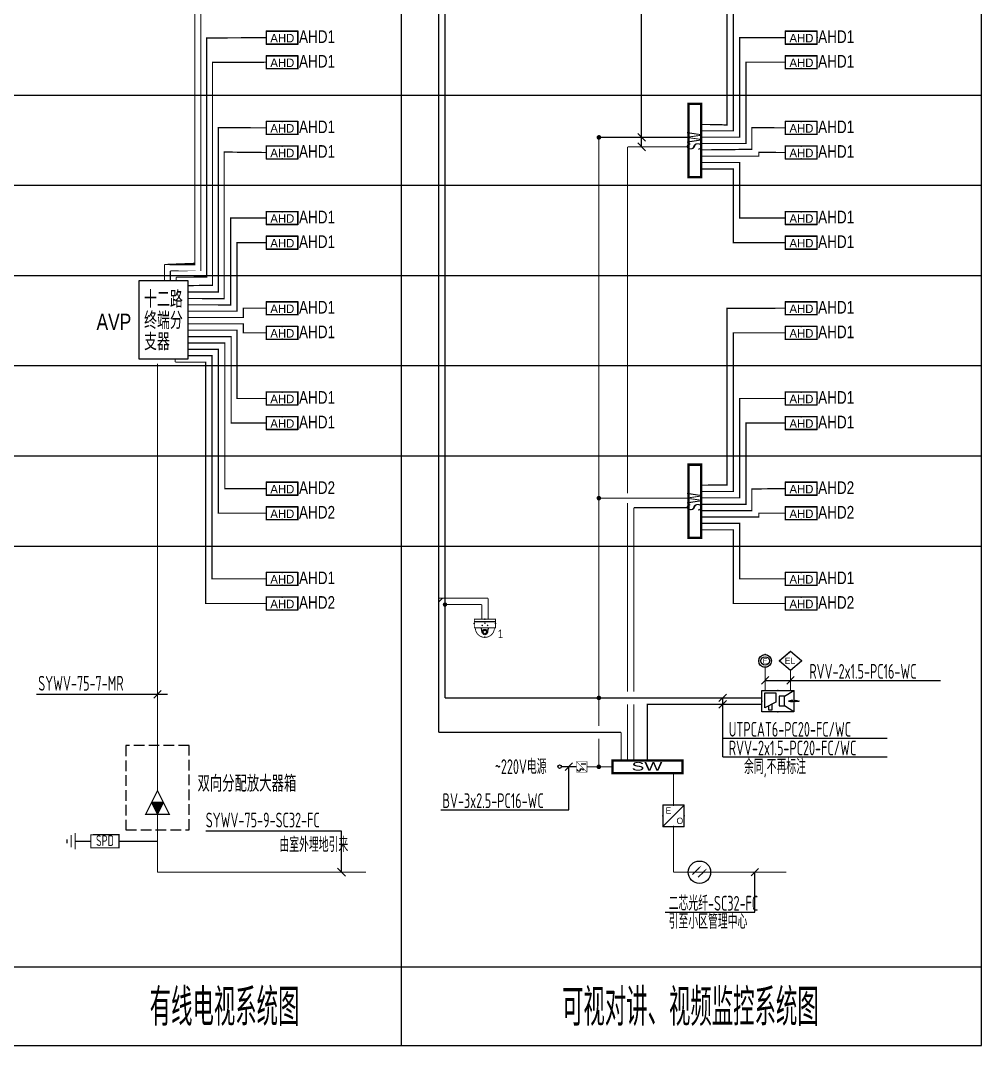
# Model space of a CAD drawing. Extents: x -993182 to -819982, y 169304 to 600104.
# Drawn here: x -976391 to -953749, y 444984 to 469132 of the extents above; entities that cross this region are included whole.
import ezdxf
from ezdxf.enums import TextEntityAlignment as Align

# ---------------------------------------------------------------- set-up
doc = ezdxf.new("R2010")
doc.units = 0
doc.header["$LTSCALE"] = 1000
doc.header["$MEASUREMENT"] = 0
doc.linetypes.add('DASH', pattern=[0.35, 0.25, -0.1])
for name, color, linetype in [('DIM-箱柜', 3, 'Continuous'), ('DIM-系统', 3, 'Continuous'), ('DOTLN', 2, 'DASH'), ('ELEMENT', 3, 'Continuous'), ('EQUIP-安防', 3, 'Continuous'), ('EQUIP-通讯', 3, 'Continuous'), ('SIG_TEXT', 7, 'Continuous'), ('TEL_TEXT', 7, 'Continuous'), ('TERM', 2, 'Continuous'), ('WIRE-系统', 4, 'Continuous')]:
    doc.layers.add(name, color=color, linetype=linetype)
doc.styles.add('_TEL_DIM', font='ICED', dxfattribs={"width": 0.8, "height": 3.5, "bigfont": 'BZHZ'})
doc.styles.get("Standard").update_dxf_attribs({"font": 'gbenor.shx', "bigfont": 'gbcbig.shx'})
doc.styles.add('电-ele', font='ICED.shx', dxfattribs={"width": 0.8, "bigfont": 'BZHZ.shx'})

# ---------------------------------------------------------------- blocks, each defined once
blk = doc.blocks.new('$element$00000606')
at = {"const_width": 0.02333333333333333}
blk.add_lwpolyline([(0, 0), (0, -0.2666666666664241)], dxfattribs=at)
blk.add_lwpolyline([(-0.2333333333372138, -0.2666666666664241), (0.2333333333335759, -0.2666666666664241), (0, -0.7333333333372138), (-0.2333333333372138, -0.2666666666664241)], close=True, dxfattribs=at)
at = {"flags": 9}
blk.add_attdef('S', (0, 0), '', height=6.66666666667e-06, dxfattribs=at)
blk = doc.blocks.new('$equip$00002332')
for p, q in [((-0.7376194306198158, 0.2759525174333248), (-0.7376194306198158, -0.32404748256522)), ((0.7623805693801842, 0.2759525174333248), (-0.7376194306198158, 0.2759525174333248)), ((0.7623805693801842, -0.32404748256522), (0.7623805693801842, 0.2759525174333248)), ((-0.7376194306198158, -0.32404748256522), (0.7623805693801842, -0.32404748256522))]:
    blk.add_line(p, q)
at = {"const_width": 0.05}
blk.add_lwpolyline([(-0.7376194306198158, 0.2759525174333248), (0.7623805693801842, 0.2759525174333248), (0.7623805693801842, -0.32404748256522), (-0.7376194306198158, -0.32404748256522), (-0.7376194306198158, 0.2759525174333248), (0.7623805693801842, 0.2759525174333248)], dxfattribs=at)
for p in [(0.01238056938018417, 0.2759525174333248), (-0.7376194306198158, -0.0240474825623096), (0.7623805693801842, -0.0240474825623096), (0.01238056938018417, -0.32404748256522)]:
    blk.add_point(p)
at = {"color": 7, "style": '_TEL_DIM'}
blk.add_attdef('$TEXT$', text='', height=0.4, dxfattribs=at).set_placement((0, 0), align=Align.MIDDLE_CENTER)
at = {"color": 7, "flags": 1}
blk.add_attdef('A', text='', height=2e-05, dxfattribs=at).set_placement((0, 0), align=Align.MIDDLE_CENTER)
blk = doc.blocks.new('$equip$00002646')
at = {"linetype": 'Continuous'}
for p, q in [((-0.75, 0.5), (0.75, 0.5)), ((-0.75, -0.5), (-0.75, 0.5)), ((0.3099999999976717, 0.2299999999977445), (0.75, 0.5)), ((0.75, 0.5), (0.75, -0.5)), ((-0.616058417755994, 0.3875300586514641), (-0.09105841776181478, 0.3875300586514641)), ((-0.616058417755994, -0.3124699413492635), (-0.616058417755994, 0.3875300586514641)), ((-0.09105841776181478, 0.3875300586514641), (-0.09105841776181478, -0.04996994134853594)), ((0.3099999999976717, 0.2299999999977445), (0.06499999998777639, 0.2299999999977445)), ((0.06499999998777639, 0.2299999999977445), (0.06499999998777639, -0.2299999999995634)), ((0.3099999999976717, -0.2299999999995634), (0.3099999999976717, 0.2299999999977445)), ((0.6858969285713101, 0.04214136331938789), (0.5027269003076071, 0)), ((0.5027269003076071, 0), (0.6858969285713101, -0.03826861217748956)), ((0.5313335984574223, 0), (1.008666401539813, 0)), ((0.6858969285713101, -0.03826861217748956), (0.6858969285713101, 0.04214136331938789)), ((0.8254963732651959, -0.03826861217748956), (0.8254963732651959, 0.04214136331938789)), ((0.8254963732651959, 0.04214136331938789), (1.008666401539813, 0)), ((1.008666401539813, 0), (0.8254963732651959, -0.03826861217748956)), ((-0.09105841776181478, -0.04996994134853594), (-0.616058417755994, -0.3124699413492635)), ((-0.4410584177494457, -0.2249699413496273), (-0.4410584177494457, -0.4074699413522467)), ((-0.4410584177494457, -0.4074699413522467), (-0.2660584177501732, -0.4074699413522467)), ((-0.2660584177501732, -0.4074699413522467), (-0.2660584177501732, -0.1374699413518101)), ((0.06499999998777639, -0.2299999999995634), (0.3099999999976717, -0.2299999999995634)), ((0.75, -0.5), (0.3099999999976717, -0.2299999999995634)), ((0.75, -0.5), (-0.75, -0.5))]:
    blk.add_line(p, q, dxfattribs=at)
at = {"const_width": 0.04}
blk.add_lwpolyline([(-0.75, 0.5), (-0.75, -0.5), (0.75, -0.5), (0.75, 0.5), (-0.75, 0.5), (-0.75, -0.5)], dxfattribs=at)
for p in [(0, 0.5), (-0.75, 0), (0.75, 0), (0, -0.5)]:
    blk.add_point(p)
for points in [[(0.5027269003076071, 0), (0.6858969285713101, -0.03826861217748956), (0.6858969285713101, 0.04214136331938789)], [(1.008666401539813, 0), (0.8254963732651959, -0.03826861217748956), (0.8254963732651959, 0.04214136331938789)]]:
    blk.add_solid(points)
at = {"color": 7, "style": '_TEL_DIM', "flags": 1}
blk.add_attdef('A', text='', height=2.5e-05, dxfattribs=at).set_placement((0, 0), align=Align.MIDDLE_CENTER)
blk = doc.blocks.new('$element$00000145')
at = {"linetype": 'Continuous'}
blk.add_line((-0.1413276968742139, -0.4654641189808899), (-0.1413276968742139, -0.692339003951929), dxfattribs=at)
at = {"const_width": 0.02333333333333333}
for points in [[(0, -0.25), (0, 0)], [(0, -0.75), (0, -1)]]:
    blk.add_lwpolyline(points, dxfattribs=at)
at = {"linetype": 'Continuous', "const_width": 0.02333333333333333}
blk.add_lwpolyline([(-0.25, -0.25), (0.25, -0.25), (0.25, -0.75), (-0.25, -0.75)], close=True, dxfattribs=at)
blk.add_lwpolyline([(-0.25, -0.25), (0.25, -0.75)], dxfattribs=at)
at = {"linetype": 'Continuous'}
for centre, radius, start, end in [((0.1564722892726422, -0.494890971292989), 0.06867718743933439, 105.8842861930373, 274.8624176773517), ((0.1422083694342291, -0.3623995573670982), 0.06659101348316249, 266.0969761296469, 103.4368805320351)]:
    blk.add_arc(centre, radius, start, end, dxfattribs=at)
at = {"flags": 9}
blk.add_attdef('S', (0, 0), '', height=6.66666666667e-06, dxfattribs=at)
blk = doc.blocks.new('$TelecSys$00000011')
at = {"const_width": 0.5}
blk.add_lwpolyline([(-0.25, 0, 1), (0.25, 0, 1)], format="xyb", close=True, dxfattribs=at)
blk = doc.blocks.new('$equip$00002474')
for p, q in [((-0.519992380955955, 1.000000338535756e-05), (7.619048119522631e-06, 0.4400100000020757)), ((7.619048119522631e-06, -0.4399899999989429), (-0.519992380955955, 1.000000338535756e-05)), ((7.619048119522631e-06, 0.4400100000020757), (0.5200076190521941, 1.000000338535756e-05)), ((0.5200076190521941, 1.000000338535756e-05), (7.619048119522631e-06, -0.4399899999989429))]:
    blk.add_line(p, q)
at = {"const_width": 0.05}
blk.add_lwpolyline([(7.619048119522631e-06, 0.4400100000020757), (-0.519992380955955, 1.000000338535756e-05), (7.619048119522631e-06, -0.4399899999989429), (0.5200076190521941, 1.000000338535756e-05), (7.619048119522631e-06, 0.4400100000020757), (-0.519992380955955, 1.000000338535756e-05)], dxfattribs=at)
for p in [(-0.519992380955955, 1.000000338535756e-05), (7.619048119522631e-06, 0.4400100000020757), (0.5200076190521941, 1.000000338535756e-05), (7.619048119522631e-06, -0.4399899999989429)]:
    blk.add_point(p)
at = {"color": 7, "style": '_TEL_DIM'}
blk.add_attdef('$TEXT$', text='', height=0.3, dxfattribs=at).set_placement((0.02805548798642121, 0.01213281898526475), align=Align.MIDDLE_CENTER)
at = {"color": 7, "style": '_TEL_DIM', "flags": 1}
blk.add_attdef('A', text='', height=2e-05, dxfattribs=at).set_placement((0, 0), align=Align.MIDDLE_CENTER)
blk = doc.blocks.new('$equip$00002375')
at = {"const_width": 0.04}
blk.add_lwpolyline([(0, 0.2999999999956344, -0.9999999999999292), (0, -0.3000000000029104, -1.000000000000097), (0, 0.2999999999956344, -0.2549546341506217)], format="xyb", dxfattribs=at)
for radius in [0.3000000000001062, 0.2]:
    blk.add_circle((0, 0), radius)
for p in [(-0.3000000000029104, 0), (0, 0.2999999999956344), (0.3000000000029104, 0), (0, -0.3000000000029104)]:
    blk.add_point(p)
at = {"color": 7, "style": '_TEL_DIM'}
blk.add_attdef('$TEXT$', text='', height=0.24, dxfattribs=at).set_placement((0, 0), align=Align.MIDDLE_CENTER)
at = {"color": 7, "style": '_TEL_DIM', "flags": 1}
blk.add_attdef('A', text='', height=2e-05, dxfattribs=at).set_placement((0, 0), align=Align.MIDDLE_CENTER)
blk = doc.blocks.new('$equip$00002383')
for p, q in [((0.5, 0.5), (-0.5, -0.5)), ((0.5, 0.5), (-0.5, 0.5)), ((-0.5, 0.5), (-0.5, -0.5)), ((0.5, -0.5), (0.5, 0.5)), ((-0.5, -0.5), (0.5, -0.5))]:
    blk.add_line(p, q)
at = {"const_width": 0.05}
blk.add_lwpolyline([(-0.5, 0.5), (0.5, 0.5), (0.5, -0.5), (-0.5, -0.5), (-0.5, 0.5), (0.5, 0.5)], dxfattribs=at)
for p in [(0, 0.5), (-0.5, 0), (0.5, 0), (0, -0.5)]:
    blk.add_point(p)
at = {"color": 7, "linetype": 'DASH', "style": '_TEL_DIM'}
blk.add_attdef('E', text='', height=0.3, dxfattribs=at).set_placement((-0.2400651250936789, 0.2503020141739398), align=Align.MIDDLE_CENTER)
at = {"color": 7, "style": '_TEL_DIM', "flags": 1}
blk.add_attdef('A', text='', height=2e-05, dxfattribs=at).set_placement((0, 0), align=Align.MIDDLE_CENTER)
at = {"color": 7, "style": '_TEL_DIM'}
blk.add_attdef('$TEXT$', text='', height=0.3, dxfattribs=at).set_placement((0.2986375671025598, -0.2378046870726394), align=Align.MIDDLE_CENTER)
blk = doc.blocks.new('$equip$00002334')
for p, q in [((-0.75, 0.304320121766068), (-0.75, -0.2956798782324768)), ((0.75, 0.304320121766068), (-0.75, 0.304320121766068)), ((0.75, -0.2956798782324768), (0.75, 0.304320121766068)), ((-0.75, -0.2956798782324768), (0.75, -0.2956798782324768))]:
    blk.add_line(p, q)
at = {"const_width": 0.06000006000005999}
blk.add_lwpolyline([(-0.75, 0.304320121766068), (0.75, 0.304320121766068), (0.75, -0.2956798782324768), (-0.75, -0.2956798782324768), (-0.75, 0.304320121766068), (0.75, 0.304320121766068)], dxfattribs=at)
for p in [(-0.75, 0.004320121763157658), (0, 0.304320121766068), (0.75, 0.004320121763157658), (0, -0.2956798782324768)]:
    blk.add_point(p)
at = {"color": 7, "style": '_TEL_DIM'}
blk.add_attdef('$TEXT$', text='', height=0.4, dxfattribs=at).set_placement((-0.01238056938018417, 0.02836760432546725), align=Align.MIDDLE_CENTER)
at = {"color": 7, "flags": 1}
blk.add_attdef('A', text='', height=2e-05, dxfattribs=at).set_placement((0, 0), align=Align.MIDDLE_CENTER)
blk = doc.blocks.new('$equip$00003210')
h = blk.add_hatch(color=256)
edge = h.paths.add_edge_path()
edge.add_ellipse((7.275957614183426e-12, 0.01291738834152056), major_axis=(-8.667670832407299e-07, 0.03765922770723668), ratio=0.9999999987682126, start_angle=-90.03957274006137, end_angle=89.96042725993863, ccw=False)
edge.add_ellipse((7.275957614183426e-12, 0.01291738834152056), major_axis=(-6.908915198415882e-08, 0.03765922771714805), ratio=0.999999998768052, start_angle=89.96164086896857, end_angle=269.96164086896863, ccw=False)
h = blk.add_hatch(color=256)
edge = h.paths.add_edge_path()
edge.add_ellipse((-0.1257857896271162, -0.09360111011301342), major_axis=(8.667670832545591e-07, 0.03765922770723668), ratio=0.9999999987682126, start_angle=270.0395727400614, end_angle=450.0395727400614)
edge.add_ellipse((-0.1257857896271162, -0.09360111011301342), major_axis=(6.908915199798762e-08, 0.03765922771714805), ratio=0.999999998768052, start_angle=90.03835913103136, end_angle=270.0383591310314)
h = blk.add_hatch(color=256)
edge = h.paths.add_edge_path()
edge.add_ellipse((0.1257857896416681, -0.09360111011301342), major_axis=(-8.667670832407301e-07, 0.03765922770723668), ratio=0.9999999987682126, start_angle=-90.03957274006137, end_angle=89.96042725993863, ccw=False)
edge.add_ellipse((0.1257857896416681, -0.09360111011301342), major_axis=(-6.908915198415882e-08, 0.03765922771714805), ratio=0.999999998768052, start_angle=89.96164086896857, end_angle=269.96164086896863, ccw=False)
for p, q in [((-0.499999999992724, 0.097384386253907), (0.500000000007276, 0.097384386253907)), ((-0.1208951425651321, -0.4319043921641423), (-0.1666275894203864, -0.2224133836298279)), ((0.1208597940203617, -0.4320658018514223), (0.166871938326949, -0.2226360473559907))]:
    blk.add_line(p, q)
at = {"const_width": 0.04}
blk.add_lwpolyline([(-0.499999999992724, 0.2063957183963794), (0.500000000007276, 0.2063957183963794), (0.500000000007276, -0.2064090250642039), (-0.499999999992724, -0.2064090250642039)], close=True, dxfattribs=at)
blk.add_lwpolyline([(-0.4498595861223293, -0.2060651566134766, 0.9996190922245157), (0.4501363004783343, -0.2064090250642039, 0.9996190922245157)], format="xyb", dxfattribs=at)
for major_axis, ratio, start_param, end_param in [((8.242442628952102e-07, 0.1237423093396417), 0.9999999987680965, 1.570802987768546, 7.853988294948133), ((-4.463284197255396e-07, 0.0824948728937181), 0.9999999987680603, 1.570790916417215, 7.853976223596801)]:
    blk.add_ellipse((7.275957614183426e-12, -0.405512659890519), major_axis=major_axis, ratio=ratio, start_param=start_param, end_param=end_param)
for p in [(7.275957614183426e-12, 0.2063957183963794), (-0.499999999992724, -6.653333912254311e-06), (0.500000000007276, -6.653333912254311e-06), (-1.15941438707523e-05, -0.6391766054639447)]:
    blk.add_point(p)
at = {"color": 7, "style": '_TEL_DIM', "flags": 1}
for tag in ['REMARK', 'A']:
    blk.add_attdef(tag, text='', height=1.333333333333333e-05, dxfattribs=at).set_placement((7.275957614183426e-12, 0.2063957183963794), align=Align.MIDDLE_CENTER)

msp = doc.modelspace()

# ---------------------------------------------------------------- hatches: boundary and pattern name
h = msp.add_hatch(color=256)
h.dxf.hatch_style = 1
h.paths.add_polyline_path([(-973303.7030077467, 450708.1787887597), (-973163.7030077467, 450428.1787887579), (-973023.7030077439, 450708.1787887597)])

# ---------------------------------------------------------------- linework, layer by layer
for p, q in [((-960554.3072524231, 449014.458479079), (-960425.7872524236, 449142.9784790804)), ((-960423.0981518973, 448948.2459996254), (-960294.5781518959, 449076.7659996268))]:
    msp.add_line(p, q)
for points in [[(-973593.2764506883, 463005.2992831706), (-972446.2206137835, 463005.2992831706), (-972446.2206137835, 461150.1145999818), (-973593.2764506883, 461150.1145999818)], [(-973163.7030077467, 450428.1787887579), (-973023.7030077439, 450708.1787887597), (-973303.7030077467, 450708.1787887597)]]:
    msp.add_lwpolyline(points, close=True)
msp.add_circle((-960393.6633567747, 449066.1585739912), 262.8468023231529)
for points in [[(-960438.6392524235, 449155.8304790803), (-960412.9352524236, 449130.1264790804), (-960343.1672524244, 449225.5984790795)], [(-960307.4301518959, 449089.6179996268), (-960281.726151896, 449063.9139996269), (-960211.9581518967, 449159.385999626)]]:
    msp.add_solid(points)
at = {"layer": 'DIM-系统'}
for p, q in [((-961849.2066523915, 466470.8597540292), (-961665.2881786048, 466286.9412802425)), ((-961849.2066523917, 466245.969854875), (-961665.288178605, 466062.0513810883)), ((-958934.7102460826, 453497.37666508), (-958758.7976085937, 453673.2893025689)), ((-958334.5804188412, 453497.3766650795), (-958158.6677813523, 453673.2893025684)), ((-973251.6593264921, 453167.4981153831), (-973075.7466890032, 453343.410752872)), ((-959933.7100508551, 453084.2638977217), (-959757.7974133661, 453260.1765352101)), ((-959933.7100508551, 452934.263897663), (-959757.7974133661, 453110.1765351514)), ((-959845.7537320938, 452221.0592398588), (-955970.4048325701, 452221.0592398588)), ((-963557.6147838293, 451465.9479688318), (-963381.7021463404, 451641.8606063207)), ((-959845.7537320938, 451780.7830835525), (-955970.4048325701, 451780.7830835525)), ((-963469.6584650849, 450538.8651926247), (-963469.6584650849, 451553.9042875762)), ((-968919.6010122432, 449158.1178108854), (-968735.6825384481, 448974.1993370978)), ((-959175.6145989338, 448978.2022552448), (-958999.7019614449, 449154.1148927337))]:
    msp.add_line(p, q, dxfattribs=at)
for points in [[(-958846.7539273382, 453585.3329838244), (-957842.9305914335, 453585.3329838235), (-954714.3379711353, 453585.3329838235)], [(-972928.2343355541, 453255.4544341275), (-973639.7533617078, 453255.4544341275), (-976017.6339978569, 453255.4544341275)], [(-966486.685376595, 450538.8651926247), (-966486.685376595, 450538.8651926247), (-963469.6584650951, 450538.8651926247)], [(-968827.6417753494, 449066.1585739916), (-968827.6417753401, 450032.8355196454), (-972027.1730635932, 450032.8355196444)]]:
    msp.add_lwpolyline(points, dxfattribs=at)
at = {"layer": 'DOTLN', "linetype": 'DASH'}
msp.add_lwpolyline([(-973906.5800676367, 450066.127188893), (-972420.8259478577, 450066.127188893), (-972420.8259478577, 452050.5570044797), (-973906.5800676367, 452050.5570044797)], close=True, dxfattribs=at)
at = {"layer": 'SIG_TEXT'}
for p, q in [((-961757.2474154993, 466154.0106179817), (-961757.2474154902, 475280.0540309288)), ((-959845.7537320938, 451780.7830835525), (-959845.7537321106, 453172.2202164656)), ((-959087.6582801903, 448122.2173002944), (-959087.6582801894, 449066.1585739893)), ((-961204.969028502, 448122.2173002949), (-959087.6582801903, 448122.2173002944))]:
    msp.add_line(p, q, dxfattribs=at)
msp.add_circle((-963688.8639899904, 451553.9042875753), 41.3821912606314, dxfattribs=at)
at = {"layer": 'TEL_TEXT'}
for p, q in [((-987477.7459224123, 467375.5392591911), (-953748.6210416846, 467375.5392591916)), ((-987477.7459224123, 465250.5392591911), (-953748.6210416846, 465250.5392591916)), ((-987477.7459224123, 463125.5392591911), (-953748.6210416846, 463125.5392591916)), ((-987477.7459224123, 461000.5392591911), (-953748.6210416846, 461000.5392591916)), ((-987477.7459224123, 458875.5392591911), (-953748.6210416846, 458875.5392591916)), ((-987477.7459224123, 456750.5392591911), (-953748.6210416846, 456750.5392591916)), ((-987477.7459224123, 456750.5392591911), (-953748.6210416846, 456750.5392591916)), ((-987477.7459224095, 446835.9889225387), (-953748.6210416846, 446835.9889225392)), ((-987477.7459224095, 444983.9453192251), (-953748.6210416846, 444983.945319226))]:
    msp.add_line(p, q, dxfattribs=at)
for points in [[(-967417.3771275908, 444983.945319226), (-967417.3771275908, 478000.5392591916)], [(-953748.6210416846, 444983.945319226), (-953748.6210416846, 478000.5392591921)], [(-953748.6210416846, 444983.945319226), (-953748.6210416846, 478000.5392591921)]]:
    msp.add_lwpolyline(points, dxfattribs=at)
at = {"layer": 'WIRE-系统'}
for points, const_width, elevation in [([(-966539.699855939, 452360.769262624), (-966539.6998559705, 473061.6559122959)], 26.775, -3474.489030813866), ([(-966389.707005993, 453172.2202164689), (-966389.6998559556, 472911.6559122996)], 26.775, -3474.489030813866), ([(-966539.6998559556, 455521.0826718668), (-965374.6998559406, 455521.0826718928)], 26.775, -3474.354155101032), ([(-966539.6935023773, 455428.3248053929), (-966446.9356359052, 455521.0826718668)], 26.775, -2891.744128529022), ([(-965374.6998559332, 455029.8303425247), (-965374.6998559406, 455521.0826718928)], 23.865935625, -3474.354155100396), ([(-966389.6998559406, 455371.0826718705), (-965524.6998559406, 455371.0826718891)], 26.775, -3474.354155101032), ([(-965524.6998559332, 455029.830342521), (-965524.6998559406, 455371.0826718705)], 23.865935625, -3474.354155100396)]:
    msp.add_lwpolyline(points, dxfattribs=dict(at, const_width=const_width, elevation=elevation))
for points, const_width in [([(-972999.2856720476, 463382.5983862355), (-972282.0802096685, 463382.5983862393), (-972282.080209688, 470852.9802044444), (-970603.5479865186, 470852.9802044542)], 26.78666666666667), ([(-960351.1874335061, 466684.2761142165), (-959746.6294691169, 466684.2761142184), (-959746.6294691379, 470852.9802044425), (-958372.2225475351, 470852.9802044509)], 26.78666666666667), ([(-972861.0194074814, 463232.5983862374), (-972143.8139451023, 463232.5983862411), (-972143.8139451221, 470273.0983139332), (-970603.5479865186, 470273.0983139421)], 26.78666666666667), ([(-958372.2225475323, 470273.0983139365), (-959596.6446435016, 470273.0983139337), (-959596.6294691123, 466534.2761142212), (-960351.1874335043, 466534.2761142165)], 26.78666666666666), ([(-972722.7531429152, 463082.5983862393), (-972005.547680536, 463082.598386243), (-972005.5476805556, 468727.9802044444), (-970603.5479865186, 468727.9802044523)], 26.78666666666667), ([(-958372.2248635513, 468727.98020445), (-959446.6456513049, 468727.9802044476), (-959446.6281608965, 466384.2761142226), (-960351.1874335033, 466384.2761142165)], 26.78666666666666), ([(-972446.2206137835, 462884.276114211), (-971867.2814159698, 462884.2761142137), (-971867.2814159896, 468148.0983139346), (-970603.5479865186, 468148.0983139421)], 26.78666666666667), ([(-958372.224863552, 468148.098313936), (-959296.6443430898, 468148.0983139342), (-959296.6268526807, 466234.276114224), (-960351.1874335015, 466234.2761142165)], 26.78666666666666), ([(-972446.2206137828, 462734.2761142119), (-971729.0151514036, 462734.2761142156), (-971729.0151514236, 466602.9802044476), (-970603.5479865186, 466602.9802044542)], 26.78666666666667), ([(-960351.1874335033, 466084.2761142193), (-959158.3636774046, 466084.2761142231), (-959158.3636774069, 466602.9802044458), (-958372.2225475267, 466602.9802044476)], 26.78666666666667), ([(-962764.0311996066, 452510.769262597), (-962764.0311995689, 466378.9005171368)], 26.775), ([(-962763.4703428794, 466378.9005171368), (-960651.1874334833, 466378.9005171349)], 26.775), ([(-962089.3271749183, 466154.0106179821), (-960651.1874335038, 466154.0106179803)], 26.775), ([(-962089.3271749015, 457991.4005171708), (-962089.3271749183, 466154.0106179812)], 26.775), ([(-972446.2206137828, 462584.2761142151), (-971590.7488868374, 462584.2761142175), (-971590.7488868574, 466023.0983139356), (-970603.5479865186, 466023.0983139421)], 26.78666666666667), ([(-960351.1874335015, 465934.276114224), (-958996.6294691095, 465934.2761142231), (-958996.6294691118, 466023.0983139384), (-958372.2225475258, 466023.0983139356)], 26.78666666666667), ([(-958372.2225475302, 464477.9802044444), (-959446.6470902273, 464477.9802044486), (-959446.631915842, 465784.276114224), (-960351.1874335061, 465784.2761142268)], 26.78666666666666), ([(-958372.2225475307, 463898.0983139328), (-959596.6516883024, 463898.0983139374), (-959596.6343625716, 465634.2761142249), (-960351.1874335043, 465634.2761142273)], 26.78666666666666), ([(-972446.2206137846, 462434.276114217), (-971440.7488868327, 462434.2761142203), (-971440.7488868525, 464477.9802044467), (-970603.547986523, 464477.9802044537)], 26.78666666666667), ([(-970603.547986523, 463898.0983139379), (-971290.7640612172, 463898.098313936), (-971290.7488868281, 462284.2761142226), (-972446.2206137828, 462284.276114217)], 26.78666666666666), ([(-972999.2856720476, 463005.2992831706), (-972999.2856720476, 463382.5983862355)], 26.78666666666667), ([(-972861.0194074814, 463005.2992831706), (-972861.0194074814, 463232.5983862374)], 26.78666666666667), ([(-972722.7531429152, 463005.2992831706), (-972722.7531429152, 463082.5983862393)], 26.78666666666667), ([(-970603.5503025423, 462352.980204449), (-971140.7650690207, 462352.9802044476), (-971140.7475786118, 462134.2761142226), (-972446.2206137814, 462134.2761142156)], 26.78666666666666), ([(-960351.1874335059, 458184.2761142156), (-959746.6294691167, 458184.2761142179), (-959746.6294691376, 462352.9802044421), (-958372.2225475349, 462352.98020445)], 26.78666666666667), ([(-970603.5503025427, 461773.0983139393), (-971140.7563238172, 461773.0983139384), (-971140.734460806, 461984.276114224), (-972446.2162411776, 461984.2761142156)], 26.78666666666666), ([(-972446.2206137802, 461834.2761142254), (-971290.7488868283, 461834.2761142249), (-971290.748886829, 460227.9802044495), (-970603.5479865144, 460227.9802044467)], 26.78666666666667), ([(-958372.2225475321, 461773.098313936), (-959596.6446435014, 461773.0983139332), (-959596.629469112, 458034.2761142207), (-960351.187433504, 458034.2761142156)], 26.78666666666666), ([(-970603.5479865219, 459648.0983139346), (-971429.0298529286, 459648.0983139384), (-971429.0146785399, 461684.276114224), (-972446.220613783, 461684.2761142277)], 26.78666666666666), ([(-970603.5479865186, 458102.9802044476), (-971579.0322996541, 458102.9802044523), (-971579.0171252696, 461534.2761142249), (-972446.2206137839, 461534.2761142277)], 26.78666666666666), ([(-970603.5479865195, 457523.0983139342), (-971729.0368977296, 457523.0983139388), (-971729.0195719984, 461384.2761142259), (-972446.2206137821, 461384.2761142282)], 26.78666666666666), ([(-970603.5479865186, 455977.9802044523), (-971879.0393444584, 455977.9802044518), (-971879.0220187271, 461234.2761142268), (-972446.2206137835, 461234.2761142286)], 26.78666666666666), ([(-973163.7030077467, 450988.1787887625), (-973163.7030077504, 461046.795743607)], 26.78666666666667), ([(-972746.2255072396, 461084.27611423), (-972746.2255072396, 461150.1145999818)], 26.78666666666666), ([(-970603.5479865186, 455398.0983139402), (-972029.041791186, 455398.0983139402), (-972029.0244654559, 461084.2761142277), (-972746.2255072396, 461084.27611423)], 26.78666666666666), ([(-958372.2248635511, 460227.9802044495), (-959446.6456513046, 460227.9802044467), (-959446.6281608962, 457884.2761142221), (-960351.1874335031, 457884.2761142156)], 26.78666666666666), ([(-958372.2248635518, 459648.0983139356), (-959296.6443430895, 459648.0983139332), (-959296.6268526805, 457734.2761142235), (-960351.1874335012, 457734.2761142156)], 26.78666666666666), ([(-960351.1874335031, 457584.2761142189), (-959158.3636774044, 457584.2761142226), (-959158.3636774067, 458102.9802044453), (-958372.2225475265, 458102.9802044472)], 26.78666666666667), ([(-962763.4703428792, 457878.9005171363), (-960651.1874334831, 457878.9005171345)], 26.775), ([(-962089.327174281, 453322.2202164684), (-962089.3271748829, 457766.4005171708)], 26.775), ([(-961939.3271742801, 453322.2202164684), (-961939.3271755669, 457654.0106179807)], 26.775), ([(-961939.3271755669, 457654.0106179807), (-960651.1874335036, 457654.0106179798)], 26.775), ([(-960351.1874335012, 457434.2761142235), (-958996.6294691092, 457434.2761142226), (-958996.6294691116, 457523.0983139379), (-958372.2225475255, 457523.0983139351)], 26.78666666666667), ([(-958372.22254753, 455977.9802044439), (-959446.6470902271, 455977.9802044481), (-959446.6319158417, 457284.2761142235), (-960351.1874335059, 457284.2761142263)], 26.78666666666666), ([(-958372.2225475304, 455398.0983139323), (-959596.6516883022, 455398.098313937), (-959596.6343625714, 457134.2761142245), (-960351.187433504, 457134.2761142268)], 26.78666666666666), ([(-958846.7539273382, 453347.220216413), (-958846.7539273382, 453893.4457512349)], 26.775), ([(-958246.6241000968, 453347.220216413), (-958246.6241000968, 453823.4457512363)], 26.775), ([(-966389.707005993, 453172.2202164689), (-958921.6890136993, 453172.2202164647)], 26.775), ([(-962089.327174104, 451699.3183088149), (-962089.3271742587, 453022.2202164684)], 26.775), ([(-961939.327174104, 451699.3183088261), (-961939.3271742577, 453022.2202164684)], 26.775), ([(-961622.1111744645, 451699.3183087939), (-961622.1111744272, 453022.2202163539), (-958921.6890137179, 453022.2202163525)], 26.775), ([(-961622.1111744645, 451699.3183088503), (-961622.1111746172, 453022.220216468)], 26.775), ([(-966539.699855939, 452360.769262624), (-962239.3271741814, 452360.7692626305)], 26.775), ([(-962239.327174104, 451699.3183088037), (-962239.3271741814, 452360.7692626305)], 26.775), ([(-962764.0311996092, 451549.3183088498), (-962764.0311996073, 452210.769262597)], 26.775), ([(-963647.4817987301, 451553.9042875753), (-963291.8351314601, 451553.9042875776)], 26.775), ([(-963041.8351314601, 451549.3183088615), (-962441.581186808, 451549.3183088154)], 26.775), ([(-961004.89517481, 450646.1806348306), (-961004.8951748128, 451399.3183088619)], 26.775), ([(-973163.7030077467, 449066.1585739916), (-973163.7030077467, 450108.1787887579)], 26.78666666666667), ([(-961004.8951747997, 449066.1585739916), (-961004.8951748062, 450146.1806348306)], 26.775), ([(-975199.3904603927, 449651.4302214263), (-975199.3904603927, 449939.1670659389)], 26.78666666666667), ([(-975103.4781788888, 449603.4740806744), (-975103.4781788888, 449987.1232066909)], 26.78666666666667), ([(-974069.7062450529, 449641.8249594718), (-974069.7062450501, 449948.7723278934), (-974734.7588766331, 449948.7723278925), (-974734.7588766331, 449641.8249594709), (-974069.7062450529, 449641.8249594718)], 26.78666666666667), ([(-975295.3027418975, 449747.3425029302), (-975295.3027418985, 449843.2547844341)], 26.78666666666667), ([(-975103.4781788888, 449795.2986436822), (-974734.7588766331, 449795.2986436822)], 26.78666666666667), ([(-974986.2851924219, 449795.2986436822), (-974734.7588766331, 449795.2986436822)], 26.78666666666667), ([(-974069.7062450529, 449795.2986436831), (-973707.3378239984, 449795.298643684)], 26.78666666666667), ([(-973707.3378239984, 449795.298643684), (-973163.7030077467, 449795.298643684)], 26.78666666666667), ([(-973163.7030077467, 449066.1585739916), (-968247.5706400343, 449066.1585739916)], 26.78666666666667), ([(-961004.8951747997, 449066.1585739916), (-958349.2506424526, 449066.1585739888)], 26.775)]:
    msp.add_lwpolyline(points, dxfattribs=dict(at, const_width=const_width))

# ---------------------------------------------------------------- block references
at = {"layer": 'ELEMENT'}
for name, p, xscale, yscale, zscale, rotation in [('$element$00000145', (-963416.8351314601, 451549.3183088615), -500, 500, 500, 90), ('$element$00000606', (-973163.7030077467, 450108.1787887579), 1200, 1200, 1200, 180)]:
    msp.add_blockref(name, p, dxfattribs=dict(at, xscale=xscale, yscale=yscale, zscale=zscale, rotation=rotation))
at = {"layer": 'EQUIP-安防', "xscale": 500, "yscale": 500, "zscale": 500}
for name, p in [('$equip$00003210', (-965449.6998559332, 454926.6324833231, -3474.354155100396)), ('$equip$00002646', (-958546.6890137179, 453097.220216413))]:
    msp.add_blockref(name, p, dxfattribs=at)
at = {"layer": 'EQUIP-安防'}
ref = msp.add_blockref('$equip$00002474', (-958246.620290572, 454043.4407512359), dxfattribs=dict(at, xscale=-500, yscale=500, zscale=500, rotation=359.9999999999615))
ref.add_attrib('$TEXT$', 'EL', dxfattribs={"layer": '0', "color": 7, "height": 150, "rotation": 359.9999999999615, "style": '_TEL_DIM'}).set_placement((-958260.6480345654, 454049.5071607288), align=Align.MIDDLE_CENTER)
at = {"layer": 'EQUIP-安防', "xscale": 500, "yscale": 500, "zscale": 500}
for name, p, values in [('$equip$00002375', (-958846.7539273391, 454043.4457512377), {'$TEXT$': 'E'}), ('$equip$00002383', (-961004.8951748081, 450396.1806348306), {'E': 'E', '$TEXT$': 'O'})]:
    msp.add_blockref(name, p, dxfattribs=at).add_auto_attribs(values)
at = {"layer": 'EQUIP-通讯'}
ref = msp.add_blockref('$equip$00002334', (-970228.5479865186, 468730.1402653311), dxfattribs=dict(at, xscale=500, yscale=500, zscale=500, rotation=180))
ref.add_attrib('$TEXT$', 'AHD', dxfattribs={"layer": '0', "color": 7, "height": 200, "style": '_TEL_DIM'}).set_placement((-970222.3577018278, 468715.9564631684), align=Align.MIDDLE_CENTER)
ref = msp.add_blockref('$equip$00002334', (-957997.2225475267, 468730.1402653302), dxfattribs=dict(at, xscale=500, yscale=500, zscale=500, rotation=180))
ref.add_attrib('$TEXT$', 'AHD', dxfattribs={"layer": '0', "color": 7, "height": 200, "style": '_TEL_DIM'}).set_placement((-957991.0322628359, 468715.9564631674), align=Align.MIDDLE_CENTER)
ref = msp.add_blockref('$equip$00002334', (-970228.5479865186, 468150.2583748195), dxfattribs=dict(at, xscale=500, yscale=500, zscale=500, rotation=180))
ref.add_attrib('$TEXT$', 'AHD', dxfattribs={"layer": '0', "color": 7, "height": 200, "style": '_TEL_DIM'}).set_placement((-970222.3577018278, 468136.0745726568), align=Align.MIDDLE_CENTER)
ref = msp.add_blockref('$equip$00002334', (-957997.2225475267, 468150.2583748186), dxfattribs=dict(at, xscale=500, yscale=500, zscale=500, rotation=180))
ref.add_attrib('$TEXT$', 'AHD', dxfattribs={"layer": '0', "color": 7, "height": 200, "style": '_TEL_DIM'}).set_placement((-957991.0322628359, 468136.0745726558), align=Align.MIDDLE_CENTER)
ref = msp.add_blockref('$equip$00002332', (-960513.2111747873, 466289.7622158406), dxfattribs=dict(at, xscale=1150, yscale=500, zscale=500, rotation=89.99999999999999))
ref.add_attrib('$TEXT$', 'SW', dxfattribs={"layer": '0', "color": 7, "height": 352.0408163265306, "rotation": 90, "style": '_TEL_DIM', "width": 0.5681159420289854}).set_placement((-960513.2111747873, 466289.7622158406), align=Align.MIDDLE_CENTER)
ref = msp.add_blockref('$equip$00002334', (-970228.5479865186, 466605.1402653311), dxfattribs=dict(at, xscale=500, yscale=500, zscale=500, rotation=180))
ref.add_attrib('$TEXT$', 'AHD', dxfattribs={"layer": '0', "color": 7, "height": 200, "style": '_TEL_DIM'}).set_placement((-970222.3577018278, 466590.9564631684), align=Align.MIDDLE_CENTER)
ref = msp.add_blockref('$equip$00002334', (-957997.2225475267, 466605.1402653302), dxfattribs=dict(at, xscale=500, yscale=500, zscale=500, rotation=180))
ref.add_attrib('$TEXT$', 'AHD', dxfattribs={"layer": '0', "color": 7, "height": 200, "style": '_TEL_DIM'}).set_placement((-957991.0322628359, 466590.9564631674), align=Align.MIDDLE_CENTER)
ref = msp.add_blockref('$equip$00002334', (-970228.5479865186, 466025.2583748195), dxfattribs=dict(at, xscale=500, yscale=500, zscale=500, rotation=180))
ref.add_attrib('$TEXT$', 'AHD', dxfattribs={"layer": '0', "color": 7, "height": 200, "style": '_TEL_DIM'}).set_placement((-970222.3577018278, 466011.0745726568), align=Align.MIDDLE_CENTER)
ref = msp.add_blockref('$equip$00002334', (-957997.2225475267, 466025.2583748186), dxfattribs=dict(at, xscale=500, yscale=500, zscale=500, rotation=180))
ref.add_attrib('$TEXT$', 'AHD', dxfattribs={"layer": '0', "color": 7, "height": 200, "style": '_TEL_DIM'}).set_placement((-957991.0322628359, 466011.0745726558), align=Align.MIDDLE_CENTER)
ref = msp.add_blockref('$equip$00002334', (-970228.5479865186, 464480.1402653311), dxfattribs=dict(at, xscale=500, yscale=500, zscale=500, rotation=180))
ref.add_attrib('$TEXT$', 'AHD', dxfattribs={"layer": '0', "color": 7, "height": 200, "style": '_TEL_DIM'}).set_placement((-970222.3577018278, 464465.9564631688), align=Align.MIDDLE_CENTER)
ref = msp.add_blockref('$equip$00002334', (-957997.2225475267, 464480.1402653302), dxfattribs=dict(at, xscale=500, yscale=500, zscale=500, rotation=180))
ref.add_attrib('$TEXT$', 'AHD', dxfattribs={"layer": '0', "color": 7, "height": 200, "style": '_TEL_DIM'}).set_placement((-957991.0322628359, 464465.956463167), align=Align.MIDDLE_CENTER)
ref = msp.add_blockref('$equip$00002334', (-970228.5479865186, 463900.25837482), dxfattribs=dict(at, xscale=500, yscale=500, zscale=500, rotation=180))
ref.add_attrib('$TEXT$', 'AHD', dxfattribs={"layer": '0', "color": 7, "height": 200, "style": '_TEL_DIM'}).set_placement((-970222.3577018278, 463886.0745726568), align=Align.MIDDLE_CENTER)
ref = msp.add_blockref('$equip$00002334', (-957997.2225475267, 463900.2583748181), dxfattribs=dict(at, xscale=500, yscale=500, zscale=500, rotation=180))
ref.add_attrib('$TEXT$', 'AHD', dxfattribs={"layer": '0', "color": 7, "height": 200, "style": '_TEL_DIM'}).set_placement((-957991.0322628359, 463886.0745726558), align=Align.MIDDLE_CENTER)
ref = msp.add_blockref('$equip$00002334', (-970228.5479865186, 462355.1402653311), dxfattribs=dict(at, xscale=500, yscale=500, zscale=500, rotation=180))
ref.add_attrib('$TEXT$', 'AHD', dxfattribs={"layer": '0', "color": 7, "height": 200, "style": '_TEL_DIM'}).set_placement((-970222.3577018278, 462340.9564631688), align=Align.MIDDLE_CENTER)
ref = msp.add_blockref('$equip$00002334', (-957997.2225475265, 462355.1402653297), dxfattribs=dict(at, xscale=500, yscale=500, zscale=500, rotation=180))
ref.add_attrib('$TEXT$', 'AHD', dxfattribs={"layer": '0', "color": 7, "height": 200, "style": '_TEL_DIM'}).set_placement((-957991.0322628357, 462340.9564631665), align=Align.MIDDLE_CENTER)
ref = msp.add_blockref('$equip$00002334', (-970228.5479865186, 461775.25837482), dxfattribs=dict(at, xscale=500, yscale=500, zscale=500, rotation=180))
ref.add_attrib('$TEXT$', 'AHD', dxfattribs={"layer": '0', "color": 7, "height": 200, "style": '_TEL_DIM'}).set_placement((-970222.3577018278, 461761.0745726568), align=Align.MIDDLE_CENTER)
ref = msp.add_blockref('$equip$00002334', (-957997.2225475265, 461775.2583748177), dxfattribs=dict(at, xscale=500, yscale=500, zscale=500, rotation=180))
ref.add_attrib('$TEXT$', 'AHD', dxfattribs={"layer": '0', "color": 7, "height": 200, "style": '_TEL_DIM'}).set_placement((-957991.0322628357, 461761.0745726554), align=Align.MIDDLE_CENTER)
ref = msp.add_blockref('$equip$00002334', (-970228.5479865186, 460230.1402653311), dxfattribs=dict(at, xscale=500, yscale=500, zscale=500, rotation=180))
ref.add_attrib('$TEXT$', 'AHD', dxfattribs={"layer": '0', "color": 7, "height": 200, "style": '_TEL_DIM'}).set_placement((-970222.3577018278, 460215.9564631688), align=Align.MIDDLE_CENTER)
ref = msp.add_blockref('$equip$00002334', (-957997.2225475265, 460230.1402653297), dxfattribs=dict(at, xscale=500, yscale=500, zscale=500, rotation=180))
ref.add_attrib('$TEXT$', 'AHD', dxfattribs={"layer": '0', "color": 7, "height": 200, "style": '_TEL_DIM'}).set_placement((-957991.0322628357, 460215.9564631665), align=Align.MIDDLE_CENTER)
ref = msp.add_blockref('$equip$00002334', (-970228.5479865186, 459650.25837482), dxfattribs=dict(at, xscale=500, yscale=500, zscale=500, rotation=180))
ref.add_attrib('$TEXT$', 'AHD', dxfattribs={"layer": '0', "color": 7, "height": 200, "style": '_TEL_DIM'}).set_placement((-970222.3577018278, 459636.0745726568), align=Align.MIDDLE_CENTER)
ref = msp.add_blockref('$equip$00002334', (-957997.2225475265, 459650.2583748177), dxfattribs=dict(at, xscale=500, yscale=500, zscale=500, rotation=180))
ref.add_attrib('$TEXT$', 'AHD', dxfattribs={"layer": '0', "color": 7, "height": 200, "style": '_TEL_DIM'}).set_placement((-957991.0322628357, 459636.0745726554), align=Align.MIDDLE_CENTER)
ref = msp.add_blockref('$equip$00002332', (-960513.211174787, 457789.7622158402), dxfattribs=dict(at, xscale=1150, yscale=500, zscale=500, rotation=89.99999999999999))
ref.add_attrib('$TEXT$', 'SW', dxfattribs={"layer": '0', "color": 7, "height": 352.0408163265306, "rotation": 90, "style": '_TEL_DIM', "width": 0.5681159420289854}).set_placement((-960513.211174787, 457789.7622158402), align=Align.MIDDLE_CENTER)
ref = msp.add_blockref('$equip$00002334', (-970228.5479865186, 458105.1402653311), dxfattribs=dict(at, xscale=500, yscale=500, zscale=500, rotation=180))
ref.add_attrib('$TEXT$', 'AHD', dxfattribs={"layer": '0', "color": 7, "height": 200, "style": '_TEL_DIM'}).set_placement((-970222.3577018278, 458090.9564631684), align=Align.MIDDLE_CENTER)
ref = msp.add_blockref('$equip$00002334', (-957997.2225475265, 458105.1402653297), dxfattribs=dict(at, xscale=500, yscale=500, zscale=500, rotation=180))
ref.add_attrib('$TEXT$', 'AHD', dxfattribs={"layer": '0', "color": 7, "height": 200, "style": '_TEL_DIM'}).set_placement((-957991.0322628357, 458090.9564631665), align=Align.MIDDLE_CENTER)
ref = msp.add_blockref('$equip$00002334', (-970228.5479865186, 457525.2583748195), dxfattribs=dict(at, xscale=500, yscale=500, zscale=500, rotation=180))
ref.add_attrib('$TEXT$', 'AHD', dxfattribs={"layer": '0', "color": 7, "height": 200, "style": '_TEL_DIM'}).set_placement((-970222.3577018278, 457511.0745726568), align=Align.MIDDLE_CENTER)
ref = msp.add_blockref('$equip$00002334', (-957997.2225475265, 457525.2583748177), dxfattribs=dict(at, xscale=500, yscale=500, zscale=500, rotation=180))
ref.add_attrib('$TEXT$', 'AHD', dxfattribs={"layer": '0', "color": 7, "height": 200, "style": '_TEL_DIM'}).set_placement((-957991.0322628357, 457511.0745726554), align=Align.MIDDLE_CENTER)
ref = msp.add_blockref('$equip$00002334', (-970228.5479865186, 455980.1402653311), dxfattribs=dict(at, xscale=500, yscale=500, zscale=500, rotation=180))
ref.add_attrib('$TEXT$', 'AHD', dxfattribs={"layer": '0', "color": 7, "height": 200, "style": '_TEL_DIM'}).set_placement((-970222.3577018278, 455965.9564631684), align=Align.MIDDLE_CENTER)
ref = msp.add_blockref('$equip$00002334', (-957997.2225475265, 455980.1402653293), dxfattribs=dict(at, xscale=500, yscale=500, zscale=500, rotation=180))
ref.add_attrib('$TEXT$', 'AHD', dxfattribs={"layer": '0', "color": 7, "height": 200, "style": '_TEL_DIM'}).set_placement((-957991.0322628357, 455965.9564631665), align=Align.MIDDLE_CENTER)
ref = msp.add_blockref('$equip$00002334', (-970228.5479865186, 455400.2583748195), dxfattribs=dict(at, xscale=500, yscale=500, zscale=500, rotation=180))
ref.add_attrib('$TEXT$', 'AHD', dxfattribs={"layer": '0', "color": 7, "height": 200, "style": '_TEL_DIM'}).set_placement((-970222.3577018278, 455386.0745726568), align=Align.MIDDLE_CENTER)
ref = msp.add_blockref('$equip$00002334', (-957997.2225475265, 455400.2583748177), dxfattribs=dict(at, xscale=500, yscale=500, zscale=500, rotation=180))
ref.add_attrib('$TEXT$', 'AHD', dxfattribs={"layer": '0', "color": 7, "height": 200, "style": '_TEL_DIM'}).set_placement((-957991.0322628357, 455386.0745726549), align=Align.MIDDLE_CENTER)
ref = msp.add_blockref('$equip$00002332', (-961630.1998131268, 451561.3420500983), dxfattribs=dict(at, xscale=1100, yscale=500, zscale=500))
ref.add_attrib('$TEXT$', 'SW', dxfattribs={"layer": '0', "color": 7, "height": 200, "style": '_TEL_DIM', "width": 1.683673469387755}).set_placement((-961630.1998131268, 451561.3420500983), align=Align.MIDDLE_CENTER)
at = {"layer": 'TERM'}
for p, xscale, yscale, zscale in [((-962763.4703428794, 466378.9005171368), 108.0000182142481, 108.0000182142481, 108.0000182142481), ((-962763.4703428783, 466378.9005171368), 108.0000182142481, 108.0000182142481, 108.0000182142481), ((-962763.4703428792, 457878.9005171363), 108.0000182142481, 108.0000182142481, 108.0000182142481), ((-966389.6998559406, 455371.0826718705, -3474.354155101032), 102.2825812548399, 102.2825812548399, 102.2825812548399), ((-962764.0311996259, 453172.2202159157), 108.0000182142481, 108.0000182142481, 108.0000182142481), ((-962764.0311996092, 451549.3183088624), 108.0000182142481, 108.0000182142481, 108.0000182142481)]:
    msp.add_blockref('$TelecSys$00000011', p, dxfattribs=dict(at, xscale=xscale, yscale=yscale, zscale=zscale))

# ---------------------------------------------------------------- texts
at = {"insert": (-973479.4542321537, 462762.7472084933), "char_height": 400, "attachment_point": 1, "line_spacing_factor": 0.75, "style": '电-ele'}
msp.add_mtext_dynamic_manual_height_columns('十二路终端分支器', width=1033.23361837049, gutter_width=17.5, heights=[1939.239761610986], dxfattribs=at)
at = {"flags": 9}
msp.add_attdef('S', (-974734.7588766331, 449795.3190244157), '接地', height=0.01023064336041779, rotation=270, dxfattribs=at)
at = {"layer": 'DIM-箱柜', "color": 7, "width": 0.8}
for s, p in [('有线电视系统图', (-971583.0260633028, 445446.962493021)), ('可视对讲、视频监控系统图', (-960608.0474995414, 445446.962493021))]:
    msp.add_text(s, height=875, dxfattribs=at).set_placement(p, align=Align.CENTER)
at = {"layer": 'SIG_TEXT', "color": 7, "style": '电-ele', "width": 0.8}
msp.add_text('1', height=200, dxfattribs=at).set_placement((-965142.4632040507, 454680.337963053, -5464.844180036021), align=Align.MIDDLE_LEFT)
at = {"layer": 'TEL_TEXT', "color": 7, "style": '电-ele', "width": 0.8}
for s, p in [('AHD1', (-969404.421604408, 468602.7046061875, -1.614891127765805e-08)), ('AHD1', (-957173.0961654161, 468602.7046061866, -1.614891127765805e-08)), ('AHD1', (-969404.421604408, 468022.8227156759, -1.614891127765805e-08)), ('AHD1', (-957173.0961654161, 468022.822715675, -1.614891127765805e-08)), ('AHD1', (-969404.421604408, 466477.7046061875, -1.614891127765805e-08)), ('AHD1', (-957173.0961654161, 466477.7046061866, -1.614891127765805e-08)), ('AHD1', (-969404.421604408, 465897.8227156759, -1.614891127765805e-08)), ('AHD1', (-957173.0961654161, 465897.822715675, -1.614891127765805e-08)), ('AHD1', (-969404.421604408, 464352.704606188, -1.614891127765805e-08)), ('AHD1', (-957173.0961654161, 464352.7046061866, -1.614891127765805e-08)), ('AHD1', (-969404.421604408, 463772.8227156759, -1.614891127765805e-08)), ('AHD1', (-957173.0961654161, 463772.822715675, -1.614891127765805e-08)), ('AHD1', (-969404.421604408, 462227.704606188, -1.614891127765805e-08)), ('AHD1', (-957173.0961654158, 462227.7046061861, -1.614891127765805e-08)), ('AHD1', (-969404.421604408, 461647.8227156759, -1.614891127765805e-08)), ('AHD1', (-957173.0961654158, 461647.8227156745, -1.614891127765805e-08)), ('AHD1', (-969404.421604408, 460102.704606188, -1.614891127765805e-08)), ('AHD1', (-957173.0961654158, 460102.7046061861, -1.614891127765805e-08)), ('AHD1', (-969404.421604408, 459522.8227156759, -1.614891127765805e-08)), ('AHD1', (-957173.0961654158, 459522.8227156745, -1.614891127765805e-08)), ('AHD2', (-969404.421604408, 457977.704606188, -1.614891127765805e-08)), ('AHD2', (-957173.0961654158, 457977.7046061861, -1.614891127765805e-08)), ('AHD2', (-969404.421604408, 457397.8227156759, -1.614891127765805e-08)), ('AHD2', (-957173.0961654158, 457397.8227156745, -1.614891127765805e-08)), ('AHD1', (-969404.421604408, 455852.704606188, -1.614891127765805e-08)), ('AHD1', (-957173.0961654158, 455852.7046061861, -1.614891127765805e-08)), ('AHD2', (-969404.421604408, 455272.8227156759, -1.614891127765805e-08)), ('AHD2', (-957173.0961654158, 455272.8227156741, -1.614891127765805e-08))]:
    msp.add_text(s, height=297.6, dxfattribs=at).set_placement(p, align=Align.CENTER)
at = {"layer": 'TEL_TEXT', "color": 7, "style": '_TEL_DIM', "width": 0.8}
for s, p in [('AVP', (-974599.89850148, 461841.7153651998)), ('双向分配放大器箱', (-972219.8069529228, 450962.7909131804))]:
    msp.add_text(s, height=382.5, dxfattribs=at).set_placement(p)
at = {"layer": 'TEL_TEXT', "color": 7, "width": 0.7}
for s, p in [('RVV-2x1.5-PC16-WC', (-957804.6805914335, 453623.5829838235)), ('SYWV-75-7-MR', (-975973.3941093527, 453343.9702598308)), ('UTPCAT6-PC20-FC/WC', (-959702.2509076747, 452259.3092398588)), ('RVV-2x1.5-PC20-FC/WC', (-959702.2509076747, 451819.0330835525)), ('~220V电源', (-965214.7865514348, 451378.3063152093)), ('余同,不再标注', (-959345.4257284116, 451378.7569272462)), ('BV-3x2.5-PC16-WC', (-966448.435376595, 450577.1151926247)), ('SYWV-75-9-SC32-FC', (-972025.7761841903, 450121.3513453472)), ('由室外埋地引来', (-970290.9991459495, 449541.6923393542)), ('二芯光纤-SC32-FC', (-961119.6851585268, 448160.4673002949)), ('引至小区管理中心', (-961119.6851585268, 447732.7232058067))]:
    msp.add_text(s, height=348.5, dxfattribs=at).set_placement(p)
at = {"layer": 'TEL_TEXT', "color": 7, "width": 0.8}
msp.add_text('SPD', height=250, dxfattribs=at).set_placement((-974402.2325608416, 449685.5825836873), align=Align.CENTER)

doc.saveas('drawing.dxf')
